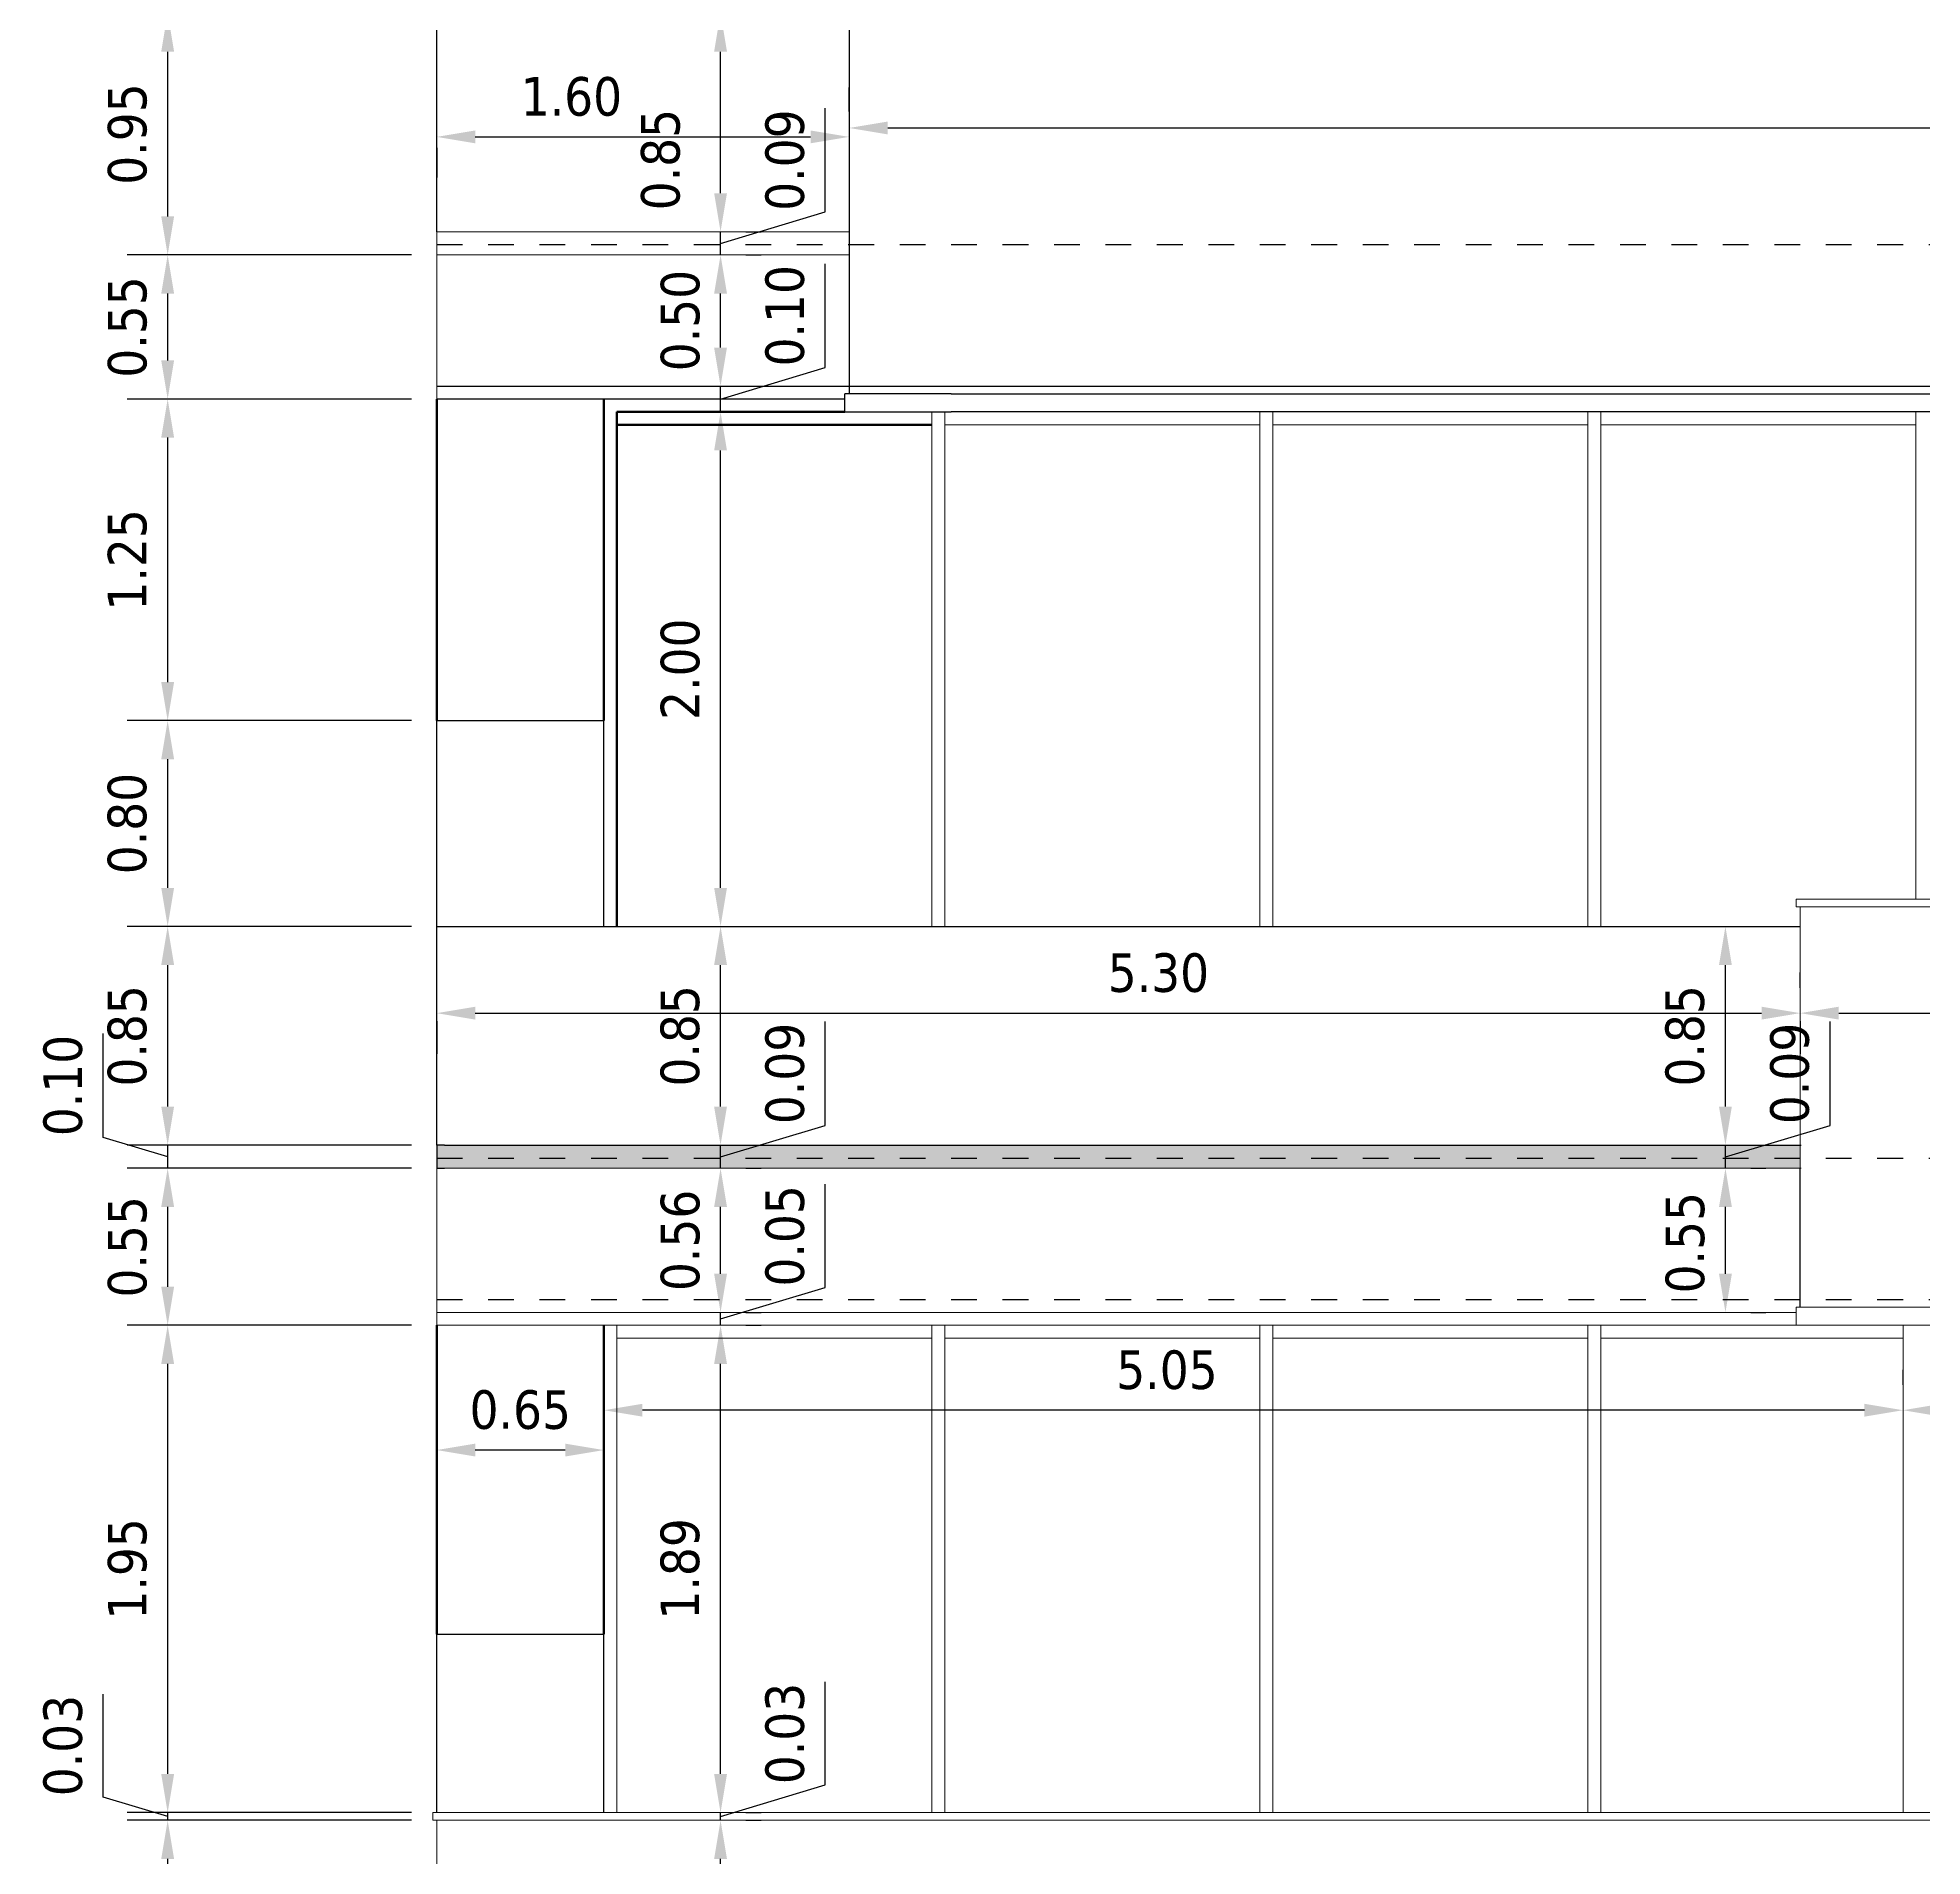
# Model space of a CAD drawing. Header units: millimetres. Extents: x 844 to 2732, y 457 to 943.
# Drawn here: x 2525.75 to 2533.07, y 478.25 to 485.32 of the extents above; entities that cross this region are included whole.
import ezdxf

# ---------------------------------------------------------------- set-up
doc = ezdxf.new("R2010")
doc.units = ezdxf.units.MM
doc.header["$LTSCALE"] = 0.01
doc.linetypes.add('ACAD_ISO03W100', pattern=[30, 12, -18])
doc.layers.add('05-Dim', color=5, linetype='Continuous')
for name, color, linetype, lineweight in [('A-DETL-WIDE', 214, 'Continuous', 50), ('A-GENM', 13, 'Continuous', 9), ('A-GLAZ-CWMG', 6, 'Continuous', 9)]:
    doc.layers.add(name, color=color, linetype=linetype, lineweight=lineweight)
doc.styles.add('Tahoma', font='tahoma.ttf', dxfattribs={"height": 0.15})
doc.dimstyles.new('Diagonal_-_Centre_-_2_5mm_Arial', dxfattribs={"dimscale": 0.2, "dimtxt": 0.15, "dimasz": 0.75, "dimexe": 0.787402, "dimexo": 0.492126, "dimgap": 0.05, "dimtad": 0, "dimrnd": 0.01, "dimzin": 0, "dimdsep": 46, "dimtxsty": 'Tahoma', "dimcen": 0, "dimdle": 0.787402, "dimazin": 0, "dimtfac": 1, "dimtmove": 1, "dimatfit": 3, "dimfxl": 1, "dimtvp": 1, "dimtolj": 1, "dimtzin": 0, "dimarcsym": 1})

# ---------------------------------------------------------------- blocks, each defined once
blk = doc.blocks.new('Rectangular Mullion - 50 x 150mm-V4-South')
at = {"layer": 'A-GLAZ-CWMG'}
for q in [(-2.5326, 16.55), (-1.3575, 16.5)]:
    blk.add_line((-2.5326, 16.5), q, dxfattribs=at)
blk = doc.blocks.new('Rectangular Mullion - 50 x 150mm-V1-South')
at = {"layer": 'A-GLAZ-CWMG'}
for p, q in [((-6.3576, 12.95), (-6.3576, 13)), ((-5.1326, 13), (-5.1326, 12.95)), ((-6.3576, 12.95), (-5.1326, 12.95))]:
    blk.add_line(p, q, dxfattribs=at)
blk = doc.blocks.new('Rectangular Mullion - 50 x 150mm-V6-South')
at = {"layer": 'A-GLAZ-CWMG'}
blk.add_line((-6.3576, 14.6562), (-6.3576, 16.55), dxfattribs=at)
blk = doc.blocks.new('*D992')
at = {"layer": '05-Dim', "color": 0, "lineweight": -2, "transparency": 16777216}
for p, q in [((2527.201, 478.3894), (2526.0963, 478.3894)), ((2526.2537, 476.9833), (2526.2537, 478.2394)), ((2527.201, 476.8333), (2526.0963, 476.8333))]:
    blk.add_line(p, q, dxfattribs=at)
at = {"layer": '05-Dim', "color": 0, "transparency": 16777216}
for points in [[(2526.2287, 478.2394), (2526.2787, 478.2394), (2526.2537, 478.3894)], [(2526.2287, 476.9833), (2526.2787, 476.9833), (2526.2537, 476.8333)]]:
    blk.add_solid(points, dxfattribs=at)
at = {"layer": 'Defpoints', "color": 0, "transparency": 16777216}
for p in [(2526.2537, 478.3894), (2527.2994, 478.3894), (2527.2994, 476.8333)]:
    blk.add_point(p, dxfattribs=at)
at = {"layer": '05-Dim', "color": 0, "transparency": 16777216, "insert": (2526.0978, 477.6114), "char_height": 0.15, "attachment_point": 5, "rotation": 90, "style": 'Tahoma'}
blk.add_mtext('\\A1;1.56', dxfattribs=at)
blk = doc.blocks.new('*D993')
at = {"layer": '05-Dim', "color": 0, "lineweight": -2, "transparency": 16777216}
for p, q in [((2526.0031, 478.4796), (2526.0031, 478.8799)), ((2526.2537, 478.4044), (2526.0031, 478.4796)), ((2527.201, 478.4194), (2526.0963, 478.4194)), ((2527.201, 478.3894), (2526.0963, 478.3894)), ((2526.2537, 478.3894), (2526.2537, 478.4194)), ((2526.2537, 478.3894), (2526.2537, 478.4194))]:
    blk.add_line(p, q, dxfattribs=at)
at = {"layer": 'Defpoints', "color": 0, "transparency": 16777216}
for p in [(2526.2537, 478.4194), (2527.2994, 478.4194), (2527.2994, 478.3894)]:
    blk.add_point(p, dxfattribs=at)
at = {"layer": '05-Dim', "color": 0, "transparency": 16777216, "insert": (2525.8469, 478.6798), "char_height": 0.15, "attachment_point": 5, "rotation": 90, "style": 'Tahoma'}
blk.add_mtext('\\A1;0.03', dxfattribs=at)
blk = doc.blocks.new('*D994')
at = {"layer": '05-Dim', "color": 0, "lineweight": -2, "transparency": 16777216}
for p, q in [((2527.201, 480.3133), (2526.0963, 480.3133)), ((2526.2537, 478.5694), (2526.2537, 480.1633)), ((2527.201, 478.4194), (2526.0963, 478.4194))]:
    blk.add_line(p, q, dxfattribs=at)
at = {"layer": '05-Dim', "color": 0, "transparency": 16777216}
for points in [[(2526.2287, 480.1633), (2526.2787, 480.1633), (2526.2537, 480.3133)], [(2526.2287, 478.5694), (2526.2787, 478.5694), (2526.2537, 478.4194)]]:
    blk.add_solid(points, dxfattribs=at)
at = {"layer": 'Defpoints', "color": 0, "transparency": 16777216}
for p in [(2526.2537, 480.3133), (2527.2994, 480.3133), (2527.2994, 478.4194)]:
    blk.add_point(p, dxfattribs=at)
at = {"layer": '05-Dim', "color": 0, "transparency": 16777216, "insert": (2526.0976, 479.3664), "char_height": 0.15, "attachment_point": 5, "rotation": 90, "style": 'Tahoma'}
blk.add_mtext('\\A1;1.95', dxfattribs=at)
blk = doc.blocks.new('*D995')
at = {"layer": '05-Dim', "color": 0, "lineweight": -2, "transparency": 16777216}
for p, q in [((2527.201, 480.9233), (2526.0963, 480.9233)), ((2526.2537, 480.4633), (2526.2537, 480.7733)), ((2527.201, 480.3133), (2526.0963, 480.3133))]:
    blk.add_line(p, q, dxfattribs=at)
at = {"layer": '05-Dim', "color": 0, "transparency": 16777216}
for points in [[(2526.2287, 480.7733), (2526.2787, 480.7733), (2526.2537, 480.9233)], [(2526.2287, 480.4633), (2526.2787, 480.4633), (2526.2537, 480.3133)]]:
    blk.add_solid(points, dxfattribs=at)
at = {"layer": 'Defpoints', "color": 0, "transparency": 16777216}
for p in [(2526.2537, 480.9233), (2527.2994, 480.9233), (2527.2994, 480.3133)]:
    blk.add_point(p, dxfattribs=at)
at = {"layer": '05-Dim', "color": 0, "transparency": 16777216, "insert": (2526.0976, 480.6183), "char_height": 0.15, "attachment_point": 5, "rotation": 90, "style": 'Tahoma'}
blk.add_mtext('\\A1;0.55', dxfattribs=at)
blk = doc.blocks.new('*D996')
at = {"layer": '05-Dim', "color": 0, "lineweight": -2, "transparency": 16777216}
for p, q in [((2526.0032, 481.0434), (2526.0032, 481.447)), ((2526.2537, 480.9683), (2526.0032, 481.0434)), ((2527.201, 481.0133), (2526.0963, 481.0133)), ((2526.2537, 480.9233), (2526.2537, 481.0133)), ((2526.2537, 480.9233), (2526.2537, 481.0133)), ((2527.201, 480.9233), (2526.0963, 480.9233))]:
    blk.add_line(p, q, dxfattribs=at)
at = {"layer": 'Defpoints', "color": 0, "transparency": 16777216}
for p in [(2526.2537, 481.0133), (2527.2994, 481.0133), (2527.2994, 480.9233)]:
    blk.add_point(p, dxfattribs=at)
at = {"layer": '05-Dim', "color": 0, "transparency": 16777216, "insert": (2525.847, 481.2452), "char_height": 0.15, "attachment_point": 5, "rotation": 90, "style": 'Tahoma'}
blk.add_mtext('\\A1;0.10', dxfattribs=at)
blk = doc.blocks.new('*D997')
at = {"layer": '05-Dim', "color": 0, "lineweight": -2, "transparency": 16777216}
for p, q in [((2527.201, 481.8633), (2526.0963, 481.8633)), ((2526.2537, 481.1633), (2526.2537, 481.7133)), ((2527.201, 481.0133), (2526.0963, 481.0133))]:
    blk.add_line(p, q, dxfattribs=at)
at = {"layer": '05-Dim', "color": 0, "transparency": 16777216}
for points in [[(2526.2287, 481.7133), (2526.2787, 481.7133), (2526.2537, 481.8633)], [(2526.2287, 481.1633), (2526.2787, 481.1633), (2526.2537, 481.0133)]]:
    blk.add_solid(points, dxfattribs=at)
at = {"layer": 'Defpoints', "color": 0, "transparency": 16777216}
for p in [(2526.2537, 481.8633), (2527.2994, 481.8633), (2527.2994, 481.0133)]:
    blk.add_point(p, dxfattribs=at)
at = {"layer": '05-Dim', "color": 0, "transparency": 16777216, "insert": (2526.0969, 481.4383), "char_height": 0.15, "attachment_point": 5, "rotation": 90, "style": 'Tahoma'}
blk.add_mtext('\\A1;0.85', dxfattribs=at)
blk = doc.blocks.new('*D998')
at = {"layer": '05-Dim', "color": 0, "lineweight": -2, "transparency": 16777216}
for p, q in [((2527.201, 482.6633), (2526.0963, 482.6633)), ((2526.2537, 482.0133), (2526.2537, 482.5133)), ((2527.201, 481.8633), (2526.0963, 481.8633))]:
    blk.add_line(p, q, dxfattribs=at)
at = {"layer": '05-Dim', "color": 0, "transparency": 16777216}
for points in [[(2526.2287, 482.5133), (2526.2787, 482.5133), (2526.2537, 482.6633)], [(2526.2287, 482.0133), (2526.2787, 482.0133), (2526.2537, 481.8633)]]:
    blk.add_solid(points, dxfattribs=at)
at = {"layer": 'Defpoints', "color": 0, "transparency": 16777216}
for p in [(2526.2537, 482.6633), (2527.2994, 482.6633), (2527.2994, 481.8633)]:
    blk.add_point(p, dxfattribs=at)
at = {"layer": '05-Dim', "color": 0, "transparency": 16777216, "insert": (2526.0969, 482.2633), "char_height": 0.15, "attachment_point": 5, "rotation": 90, "style": 'Tahoma'}
blk.add_mtext('\\A1;0.80', dxfattribs=at)
blk = doc.blocks.new('*D999')
at = {"layer": '05-Dim', "color": 0, "lineweight": -2, "transparency": 16777216}
for p, q in [((2527.201, 483.9133), (2526.0963, 483.9133)), ((2526.2537, 482.8133), (2526.2537, 483.7633)), ((2527.201, 482.6633), (2526.0963, 482.6633))]:
    blk.add_line(p, q, dxfattribs=at)
at = {"layer": '05-Dim', "color": 0, "transparency": 16777216}
for points in [[(2526.2287, 483.7633), (2526.2787, 483.7633), (2526.2537, 483.9133)], [(2526.2287, 482.8133), (2526.2787, 482.8133), (2526.2537, 482.6633)]]:
    blk.add_solid(points, dxfattribs=at)
at = {"layer": 'Defpoints', "color": 0, "transparency": 16777216}
for p in [(2526.2537, 483.9133), (2527.2994, 483.9133), (2527.2994, 482.6633)]:
    blk.add_point(p, dxfattribs=at)
at = {"layer": '05-Dim', "color": 0, "transparency": 16777216, "insert": (2526.0975, 483.2883), "char_height": 0.15, "attachment_point": 5, "rotation": 90, "style": 'Tahoma'}
blk.add_mtext('\\A1;1.25', dxfattribs=at)
blk = doc.blocks.new('*D1000')
at = {"layer": '05-Dim', "color": 0, "lineweight": -2, "transparency": 16777216}
for p, q in [((2527.201, 484.4733), (2526.0963, 484.4733)), ((2526.2537, 484.0633), (2526.2537, 484.3233)), ((2527.201, 483.9133), (2526.0963, 483.9133))]:
    blk.add_line(p, q, dxfattribs=at)
at = {"layer": '05-Dim', "color": 0, "transparency": 16777216}
for points in [[(2526.2287, 484.3233), (2526.2787, 484.3233), (2526.2537, 484.4733)], [(2526.2287, 484.0633), (2526.2787, 484.0633), (2526.2537, 483.9133)]]:
    blk.add_solid(points, dxfattribs=at)
at = {"layer": 'Defpoints', "color": 0, "transparency": 16777216}
for p in [(2526.2537, 484.4733), (2527.2994, 484.4733), (2527.2994, 483.9133)]:
    blk.add_point(p, dxfattribs=at)
at = {"layer": '05-Dim', "color": 0, "transparency": 16777216, "insert": (2526.0976, 484.1933), "char_height": 0.15, "attachment_point": 5, "rotation": 90, "style": 'Tahoma'}
blk.add_mtext('\\A1;0.55', dxfattribs=at)
blk = doc.blocks.new('*D1001')
at = {"layer": '05-Dim', "color": 0, "lineweight": -2, "transparency": 16777216}
for p, q in [((2527.201, 485.4133), (2526.0963, 485.4133)), ((2526.2537, 484.6233), (2526.2537, 485.2633)), ((2527.201, 484.4733), (2526.0963, 484.4733))]:
    blk.add_line(p, q, dxfattribs=at)
at = {"layer": '05-Dim', "color": 0, "transparency": 16777216}
for points in [[(2526.2287, 485.2633), (2526.2787, 485.2633), (2526.2537, 485.4133)], [(2526.2287, 484.6233), (2526.2787, 484.6233), (2526.2537, 484.4733)]]:
    blk.add_solid(points, dxfattribs=at)
at = {"layer": 'Defpoints', "color": 0, "transparency": 16777216}
for p in [(2526.2537, 485.4133), (2527.2994, 485.4133), (2527.2994, 484.4733)]:
    blk.add_point(p, dxfattribs=at)
at = {"layer": '05-Dim', "color": 0, "transparency": 16777216, "insert": (2526.0976, 484.9433), "char_height": 0.15, "attachment_point": 5, "rotation": 90, "style": 'Tahoma'}
blk.add_mtext('\\A1;0.95', dxfattribs=at)
blk = doc.blocks.new('*D930')
at = {"layer": '05-Dim', "color": 0, "lineweight": -2, "transparency": 16777216}
for p, q in [((2527.2994, 481.4947), (2527.2994, 481.3689)), ((2527.4494, 481.5264), (2532.4494, 481.5264)), ((2532.5994, 481.4947), (2532.5994, 481.3689))]:
    blk.add_line(p, q, dxfattribs=at)
at = {"layer": '05-Dim', "color": 0, "transparency": 16777216}
for points in [[(2527.4494, 481.5514), (2527.4494, 481.5014), (2527.2994, 481.5264)], [(2532.4494, 481.5514), (2532.4494, 481.5014), (2532.5994, 481.5264)]]:
    blk.add_solid(points, dxfattribs=at)
at = {"layer": 'Defpoints', "color": 0, "transparency": 16777216}
for p in [(2527.2994, 481.5932), (2532.5994, 481.5932), (2532.5994, 481.5264)]:
    blk.add_point(p, dxfattribs=at)
at = {"layer": '05-Dim', "color": 0, "transparency": 16777216, "insert": (2530.1049, 481.6826), "char_height": 0.15, "attachment_point": 5, "style": 'Tahoma'}
blk.add_mtext('\\A1;5.30', dxfattribs=at)
blk = doc.blocks.new('*D931')
at = {"layer": '05-Dim', "color": 0, "lineweight": -2, "transparency": 16777216}
for p, q in [((2532.5994, 481.6248), (2532.5994, 481.6839)), ((2537.7994, 481.6248), (2537.7994, 481.6839)), ((2532.7494, 481.5264), (2537.6494, 481.5264))]:
    blk.add_line(p, q, dxfattribs=at)
at = {"layer": '05-Dim', "color": 0, "transparency": 16777216}
for points in [[(2532.7494, 481.5514), (2532.7494, 481.5014), (2532.5994, 481.5264)], [(2537.6494, 481.5514), (2537.6494, 481.5014), (2537.7994, 481.5264)]]:
    blk.add_solid(points, dxfattribs=at)
at = {"layer": 'Defpoints', "color": 0, "transparency": 16777216}
for p in [(2532.5994, 481.5264), (2537.7994, 481.5264), (2537.7994, 481.5264)]:
    blk.add_point(p, dxfattribs=at)
at = {"layer": '05-Dim', "color": 0, "transparency": 16777216, "insert": (2535.0932, 481.6826), "char_height": 0.15, "attachment_point": 5, "style": 'Tahoma'}
blk.add_mtext('\\A1;5.20', dxfattribs=at)
blk = doc.blocks.new('*D1013')
at = {"layer": '05-Dim', "color": 0, "lineweight": -2, "transparency": 16777216}
for p, q in [((2527.4494, 484.9322), (2528.7526, 484.9322)), ((2527.2994, 484.8898), (2527.2994, 484.7747)), ((2528.9026, 484.8898), (2528.9026, 484.7747))]:
    blk.add_line(p, q, dxfattribs=at)
at = {"layer": '05-Dim', "color": 0, "transparency": 16777216}
for points in [[(2527.4494, 484.9572), (2527.4494, 484.9072), (2527.2994, 484.9322)], [(2528.7526, 484.9572), (2528.7526, 484.9072), (2528.9026, 484.9322)]]:
    blk.add_solid(points, dxfattribs=at)
at = {"layer": 'Defpoints', "color": 0, "transparency": 16777216}
for p in [(2527.2994, 484.9883), (2528.9026, 484.9883), (2528.9026, 484.9322)]:
    blk.add_point(p, dxfattribs=at)
at = {"layer": '05-Dim', "color": 0, "transparency": 16777216, "insert": (2527.8232, 485.0883), "char_height": 0.15, "attachment_point": 5, "style": 'Tahoma'}
blk.add_mtext('\\A1;1.60', dxfattribs=at)
blk = doc.blocks.new('*D1014')
at = {"layer": '05-Dim', "color": 0, "lineweight": -2, "transparency": 16777216}
for p, q in [((2528.9026, 485.0306), (2528.9026, 485.1244)), ((2537.7963, 485.0306), (2537.7963, 485.1244)), ((2529.0526, 484.9669), (2537.6463, 484.9669))]:
    blk.add_line(p, q, dxfattribs=at)
at = {"layer": '05-Dim', "color": 0, "transparency": 16777216}
for points in [[(2529.0526, 484.9919), (2529.0526, 484.9419), (2528.9026, 484.9669)], [(2537.6463, 484.9919), (2537.6463, 484.9419), (2537.7963, 484.9669)]]:
    blk.add_solid(points, dxfattribs=at)
at = {"layer": 'Defpoints', "color": 0, "transparency": 16777216}
for p in [(2528.9026, 484.9322), (2537.7963, 484.9669), (2537.7963, 484.9322)]:
    blk.add_point(p, dxfattribs=at)
at = {"layer": '05-Dim', "color": 0, "transparency": 16777216, "insert": (2534.66, 485.1238), "char_height": 0.15, "attachment_point": 5, "style": 'Tahoma'}
blk.add_mtext('\\A1;8.89', dxfattribs=at)
blk = doc.blocks.new('*D1040')
at = {"layer": '05-Dim', "color": 0, "lineweight": -2, "transparency": 16777216}
for p, q in [((2532.4075, 480.9233), (2532.4665, 480.9233)), ((2532.3091, 480.5133), (2532.3091, 480.7733)), ((2532.4075, 480.3633), (2532.4665, 480.3633))]:
    blk.add_line(p, q, dxfattribs=at)
at = {"layer": '05-Dim', "color": 0, "transparency": 16777216}
for points in [[(2532.2841, 480.7733), (2532.3341, 480.7733), (2532.3091, 480.9233)], [(2532.2841, 480.5133), (2532.3341, 480.5133), (2532.3091, 480.3633)]]:
    blk.add_solid(points, dxfattribs=at)
at = {"layer": 'Defpoints', "color": 0, "transparency": 16777216}
for p in [(2532.3091, 480.9233), (2532.3091, 480.9233), (2532.3091, 480.3633)]:
    blk.add_point(p, dxfattribs=at)
at = {"layer": '05-Dim', "color": 0, "transparency": 16777216, "insert": (2532.1529, 480.6342), "char_height": 0.15, "attachment_point": 5, "rotation": 90, "style": 'Tahoma'}
blk.add_mtext('\\A1;0.55', dxfattribs=at)
blk = doc.blocks.new('*D1041')
at = {"layer": '05-Dim', "color": 0, "lineweight": -2, "transparency": 16777216}
for p, q in [((2532.7158, 481.0903), (2532.7158, 481.4937)), ((2532.3091, 480.9683), (2532.7158, 481.0903)), ((2532.3091, 480.9233), (2532.3091, 481.0133)), ((2532.3091, 480.9233), (2532.3091, 481.0133)), ((2532.4075, 481.0133), (2532.4665, 481.0133)), ((2532.4075, 480.9233), (2532.4665, 480.9233))]:
    blk.add_line(p, q, dxfattribs=at)
at = {"layer": 'Defpoints', "color": 0, "transparency": 16777216}
for p in [(2532.3091, 481.0133), (2532.3091, 481.0133), (2532.3091, 480.9233)]:
    blk.add_point(p, dxfattribs=at)
at = {"layer": '05-Dim', "color": 0, "transparency": 16777216, "insert": (2532.5596, 481.292), "char_height": 0.15, "attachment_point": 5, "rotation": 90, "style": 'Tahoma'}
blk.add_mtext('\\A1;0.09', dxfattribs=at)
blk = doc.blocks.new('*D1042')
at = {"layer": '05-Dim', "color": 0, "lineweight": -2, "transparency": 16777216}
for p, q in [((2532.4075, 481.8633), (2532.4665, 481.8633)), ((2532.3091, 481.1633), (2532.3091, 481.7133)), ((2532.4075, 481.0133), (2532.4665, 481.0133))]:
    blk.add_line(p, q, dxfattribs=at)
at = {"layer": '05-Dim', "color": 0, "transparency": 16777216}
for points in [[(2532.2841, 481.7133), (2532.3341, 481.7133), (2532.3091, 481.8633)], [(2532.2841, 481.1633), (2532.3341, 481.1633), (2532.3091, 481.0133)]]:
    blk.add_solid(points, dxfattribs=at)
at = {"layer": 'Defpoints', "color": 0, "transparency": 16777216}
for p in [(2532.3091, 481.8633), (2532.3091, 481.8633), (2532.3091, 481.0133)]:
    blk.add_point(p, dxfattribs=at)
at = {"layer": '05-Dim', "color": 0, "transparency": 16777216, "insert": (2532.1522, 481.4383), "char_height": 0.15, "attachment_point": 5, "rotation": 90, "style": 'Tahoma'}
blk.add_mtext('\\A1;0.85', dxfattribs=at)
blk = doc.blocks.new('*D943')
at = {"layer": '05-Dim', "color": 0, "lineweight": -2, "transparency": 16777216}
for p, q in [((2532.9994, 480.0815), (2532.9994, 480.1406)), ((2534.6494, 480.0815), (2534.6494, 480.1406)), ((2534.4994, 479.9831), (2533.1494, 479.9831))]:
    blk.add_line(p, q, dxfattribs=at)
at = {"layer": '05-Dim', "color": 0, "transparency": 16777216}
for points in [[(2533.1494, 480.0081), (2533.1494, 479.9581), (2532.9994, 479.9831)], [(2534.4994, 480.0081), (2534.4994, 479.9581), (2534.6494, 479.9831)]]:
    blk.add_solid(points, dxfattribs=at)
at = {"layer": 'Defpoints', "color": 0, "transparency": 16777216}
for p in [(2532.9994, 479.9831), (2532.9994, 479.9831), (2534.6494, 479.9831)]:
    blk.add_point(p, dxfattribs=at)
at = {"layer": '05-Dim', "color": 0, "transparency": 16777216, "insert": (2533.6594, 480.139), "char_height": 0.15, "attachment_point": 5, "style": 'Tahoma'}
blk.add_mtext('\\A1;1.65', dxfattribs=at)
blk = doc.blocks.new('*D944')
at = {"layer": '05-Dim', "color": 0, "lineweight": -2, "transparency": 16777216}
for p, q in [((2527.9494, 480.0815), (2527.9494, 480.1406)), ((2532.9994, 480.0815), (2532.9994, 480.1406)), ((2532.8494, 479.9831), (2528.0994, 479.9831))]:
    blk.add_line(p, q, dxfattribs=at)
at = {"layer": '05-Dim', "color": 0, "transparency": 16777216}
for points in [[(2528.0994, 480.0081), (2528.0994, 479.9581), (2527.9494, 479.9831)], [(2532.8494, 480.0081), (2532.8494, 479.9581), (2532.9994, 479.9831)]]:
    blk.add_solid(points, dxfattribs=at)
at = {"layer": 'Defpoints', "color": 0, "transparency": 16777216}
for p in [(2527.9494, 479.9831), (2527.9494, 479.9831), (2532.9994, 479.9831)]:
    blk.add_point(p, dxfattribs=at)
at = {"layer": '05-Dim', "color": 0, "transparency": 16777216, "insert": (2530.1383, 480.1392), "char_height": 0.15, "attachment_point": 5, "style": 'Tahoma'}
blk.add_mtext('\\A1;5.05', dxfattribs=at)
blk = doc.blocks.new('*D1045')
at = {"layer": '05-Dim', "color": 0, "lineweight": -2, "transparency": 16777216}
for p, q in [((2527.2994, 479.9266), (2527.2994, 479.9857)), ((2527.9494, 479.9266), (2527.9494, 479.9857)), ((2527.7994, 479.8282), (2527.4494, 479.8282))]:
    blk.add_line(p, q, dxfattribs=at)
at = {"layer": '05-Dim', "color": 0, "transparency": 16777216}
for points in [[(2527.4494, 479.8532), (2527.4494, 479.8032), (2527.2994, 479.8282)], [(2527.7994, 479.8532), (2527.7994, 479.8032), (2527.9494, 479.8282)]]:
    blk.add_solid(points, dxfattribs=at)
at = {"layer": 'Defpoints', "color": 0, "transparency": 16777216}
for p in [(2527.2994, 479.8282), (2527.2994, 479.8282), (2527.9494, 479.8282)]:
    blk.add_point(p, dxfattribs=at)
at = {"layer": '05-Dim', "color": 0, "transparency": 16777216, "insert": (2527.6244, 479.9843), "char_height": 0.15, "attachment_point": 5, "style": 'Tahoma'}
blk.add_mtext('\\A1;0.65', dxfattribs=at)
blk = doc.blocks.new('*D1064')
at = {"layer": '05-Dim', "color": 0, "lineweight": -2, "transparency": 16777216}
for p, q in [((2528.5013, 478.3894), (2528.5604, 478.3894)), ((2528.4029, 476.9833), (2528.4029, 478.2394)), ((2528.5013, 476.8333), (2528.5604, 476.8333))]:
    blk.add_line(p, q, dxfattribs=at)
at = {"layer": '05-Dim', "color": 0, "transparency": 16777216}
for points in [[(2528.3779, 478.2394), (2528.4279, 478.2394), (2528.4029, 478.3894)], [(2528.3779, 476.9833), (2528.4279, 476.9833), (2528.4029, 476.8333)]]:
    blk.add_solid(points, dxfattribs=at)
at = {"layer": 'Defpoints', "color": 0, "transparency": 16777216}
for p in [(2528.4029, 478.3894), (2528.4029, 478.3894), (2528.4029, 476.8333)]:
    blk.add_point(p, dxfattribs=at)
at = {"layer": '05-Dim', "color": 0, "transparency": 16777216, "insert": (2528.247, 477.6114), "char_height": 0.15, "attachment_point": 5, "rotation": 90, "style": 'Tahoma'}
blk.add_mtext('\\A1;1.56', dxfattribs=at)
blk = doc.blocks.new('*D1065')
at = {"layer": '05-Dim', "color": 0, "lineweight": -2, "transparency": 16777216}
for p, q in [((2528.8098, 478.5265), (2528.8098, 478.9268)), ((2528.4029, 478.4044), (2528.8098, 478.5265)), ((2528.4029, 478.3894), (2528.4029, 478.4194)), ((2528.4029, 478.3894), (2528.4029, 478.4194)), ((2528.5013, 478.4194), (2528.5604, 478.4194)), ((2528.5013, 478.3894), (2528.5604, 478.3894))]:
    blk.add_line(p, q, dxfattribs=at)
at = {"layer": 'Defpoints', "color": 0, "transparency": 16777216}
for p in [(2528.4029, 478.4194), (2528.4029, 478.4194), (2528.4029, 478.3894)]:
    blk.add_point(p, dxfattribs=at)
at = {"layer": '05-Dim', "color": 0, "transparency": 16777216, "insert": (2528.6535, 478.7266), "char_height": 0.15, "attachment_point": 5, "rotation": 90, "style": 'Tahoma'}
blk.add_mtext('\\A1;0.03', dxfattribs=at)
blk = doc.blocks.new('*D1066')
at = {"layer": '05-Dim', "color": 0, "lineweight": -2, "transparency": 16777216}
for p, q in [((2528.5013, 480.3133), (2528.5604, 480.3133)), ((2528.4029, 478.5694), (2528.4029, 480.1633)), ((2528.5013, 478.4194), (2528.5604, 478.4194))]:
    blk.add_line(p, q, dxfattribs=at)
at = {"layer": '05-Dim', "color": 0, "transparency": 16777216}
for points in [[(2528.3779, 480.1633), (2528.4279, 480.1633), (2528.4029, 480.3133)], [(2528.3779, 478.5694), (2528.4279, 478.5694), (2528.4029, 478.4194)]]:
    blk.add_solid(points, dxfattribs=at)
at = {"layer": 'Defpoints', "color": 0, "transparency": 16777216}
for p in [(2528.4029, 480.3133), (2528.4029, 480.3133), (2528.4029, 478.4194)]:
    blk.add_point(p, dxfattribs=at)
at = {"layer": '05-Dim', "color": 0, "transparency": 16777216, "insert": (2528.2461, 479.3664), "char_height": 0.15, "attachment_point": 5, "rotation": 90, "style": 'Tahoma'}
blk.add_mtext('\\A1;1.89', dxfattribs=at)
blk = doc.blocks.new('*D1067')
at = {"layer": '05-Dim', "color": 0, "lineweight": -2, "transparency": 16777216}
for p, q in [((2528.8096, 480.4603), (2528.8096, 480.8615)), ((2528.4029, 480.3383), (2528.8096, 480.4603)), ((2528.4029, 480.3133), (2528.4029, 480.3633)), ((2528.4029, 480.3133), (2528.4029, 480.3633)), ((2528.5013, 480.3633), (2528.5604, 480.3633)), ((2528.5013, 480.3133), (2528.5604, 480.3133))]:
    blk.add_line(p, q, dxfattribs=at)
at = {"layer": 'Defpoints', "color": 0, "transparency": 16777216}
for p in [(2528.4029, 480.3633), (2528.4029, 480.3633), (2528.4029, 480.3133)]:
    blk.add_point(p, dxfattribs=at)
at = {"layer": '05-Dim', "color": 0, "transparency": 16777216, "insert": (2528.6535, 480.6609), "char_height": 0.15, "attachment_point": 5, "rotation": 90, "style": 'Tahoma'}
blk.add_mtext('\\A1;0.05', dxfattribs=at)
blk = doc.blocks.new('*D1068')
at = {"layer": '05-Dim', "color": 0, "lineweight": -2, "transparency": 16777216}
for p, q in [((2528.5013, 480.9233), (2528.5604, 480.9233)), ((2528.4029, 480.5133), (2528.4029, 480.7733)), ((2528.5013, 480.3633), (2528.5604, 480.3633))]:
    blk.add_line(p, q, dxfattribs=at)
at = {"layer": '05-Dim', "color": 0, "transparency": 16777216}
for points in [[(2528.3779, 480.7733), (2528.4279, 480.7733), (2528.4029, 480.9233)], [(2528.3779, 480.5133), (2528.4279, 480.5133), (2528.4029, 480.3633)]]:
    blk.add_solid(points, dxfattribs=at)
at = {"layer": 'Defpoints', "color": 0, "transparency": 16777216}
for p in [(2528.4029, 480.9233), (2528.4029, 480.9233), (2528.4029, 480.3633)]:
    blk.add_point(p, dxfattribs=at)
at = {"layer": '05-Dim', "color": 0, "transparency": 16777216, "insert": (2528.2468, 480.6433), "char_height": 0.15, "attachment_point": 5, "rotation": 90, "style": 'Tahoma'}
blk.add_mtext('\\A1;0.56', dxfattribs=at)
blk = doc.blocks.new('*D1020')
at = {"layer": '05-Dim', "color": 0, "lineweight": -2, "transparency": 16777216}
for p, q in [((2528.8096, 481.0903), (2528.8096, 481.4937)), ((2528.4029, 480.9683), (2528.8096, 481.0903)), ((2528.4029, 480.9233), (2528.4029, 481.0133)), ((2528.4029, 480.9233), (2528.4029, 481.0133)), ((2528.5013, 481.0133), (2528.5604, 481.0133)), ((2528.5013, 480.9233), (2528.5604, 480.9233))]:
    blk.add_line(p, q, dxfattribs=at)
at = {"layer": 'Defpoints', "color": 0, "transparency": 16777216}
for p in [(2528.4029, 481.0133), (2528.4029, 481.0133), (2528.4029, 480.9233)]:
    blk.add_point(p, dxfattribs=at)
at = {"layer": '05-Dim', "color": 0, "transparency": 16777216, "insert": (2528.6535, 481.292), "char_height": 0.15, "attachment_point": 5, "rotation": 90, "style": 'Tahoma'}
blk.add_mtext('\\A1;0.09', dxfattribs=at)
blk = doc.blocks.new('*D1021')
at = {"layer": '05-Dim', "color": 0, "lineweight": -2, "transparency": 16777216}
for p, q in [((2528.5013, 481.8633), (2528.5604, 481.8633)), ((2528.4029, 481.1633), (2528.4029, 481.7133)), ((2528.5013, 481.0133), (2528.5604, 481.0133))]:
    blk.add_line(p, q, dxfattribs=at)
at = {"layer": '05-Dim', "color": 0, "transparency": 16777216}
for points in [[(2528.3779, 481.7133), (2528.4279, 481.7133), (2528.4029, 481.8633)], [(2528.3779, 481.1633), (2528.4279, 481.1633), (2528.4029, 481.0133)]]:
    blk.add_solid(points, dxfattribs=at)
at = {"layer": 'Defpoints', "color": 0, "transparency": 16777216}
for p in [(2528.4029, 481.8633), (2528.4029, 481.8633), (2528.4029, 481.0133)]:
    blk.add_point(p, dxfattribs=at)
at = {"layer": '05-Dim', "color": 0, "transparency": 16777216, "insert": (2528.2461, 481.4383), "char_height": 0.15, "attachment_point": 5, "rotation": 90, "style": 'Tahoma'}
blk.add_mtext('\\A1;0.85', dxfattribs=at)
blk = doc.blocks.new('*D1022')
at = {"layer": '05-Dim', "color": 0, "lineweight": -2, "transparency": 16777216}
for p, q in [((2528.5013, 483.8633), (2528.5604, 483.8633)), ((2528.4029, 482.0133), (2528.4029, 483.7133)), ((2528.5013, 481.8633), (2528.5604, 481.8633))]:
    blk.add_line(p, q, dxfattribs=at)
at = {"layer": '05-Dim', "color": 0, "transparency": 16777216}
for points in [[(2528.3779, 483.7133), (2528.4279, 483.7133), (2528.4029, 483.8633)], [(2528.3779, 482.0133), (2528.4279, 482.0133), (2528.4029, 481.8633)]]:
    blk.add_solid(points, dxfattribs=at)
at = {"layer": 'Defpoints', "color": 0, "transparency": 16777216}
for p in [(2528.4029, 483.8633), (2528.4029, 483.8633), (2528.4029, 481.8633)]:
    blk.add_point(p, dxfattribs=at)
at = {"layer": '05-Dim', "color": 0, "transparency": 16777216, "insert": (2528.2467, 482.8633), "char_height": 0.15, "attachment_point": 5, "rotation": 90, "style": 'Tahoma'}
blk.add_mtext('\\A1;2.00', dxfattribs=at)
blk = doc.blocks.new('*D1023')
at = {"layer": '05-Dim', "color": 0, "lineweight": -2, "transparency": 16777216}
for p, q in [((2528.8096, 484.0353), (2528.8096, 484.4389)), ((2528.4029, 483.9133), (2528.8096, 484.0353)), ((2528.4029, 483.8633), (2528.4029, 483.9633)), ((2528.4029, 483.8633), (2528.4029, 483.9633)), ((2528.5013, 483.9633), (2528.5604, 483.9633)), ((2528.5013, 483.8633), (2528.5604, 483.8633))]:
    blk.add_line(p, q, dxfattribs=at)
at = {"layer": 'Defpoints', "color": 0, "transparency": 16777216}
for p in [(2528.4029, 483.9633), (2528.4029, 483.9633), (2528.4029, 483.8633)]:
    blk.add_point(p, dxfattribs=at)
at = {"layer": '05-Dim', "color": 0, "transparency": 16777216, "insert": (2528.6535, 484.2371), "char_height": 0.15, "attachment_point": 5, "rotation": 90, "style": 'Tahoma'}
blk.add_mtext('\\A1;0.10', dxfattribs=at)
blk = doc.blocks.new('*D1024')
at = {"layer": '05-Dim', "color": 0, "lineweight": -2, "transparency": 16777216}
for p, q in [((2528.5013, 484.4733), (2528.5604, 484.4733)), ((2528.4029, 484.1133), (2528.4029, 484.3233)), ((2528.5013, 483.9633), (2528.5604, 483.9633))]:
    blk.add_line(p, q, dxfattribs=at)
at = {"layer": '05-Dim', "color": 0, "transparency": 16777216}
for points in [[(2528.3779, 484.3233), (2528.4279, 484.3233), (2528.4029, 484.4733)], [(2528.3779, 484.1133), (2528.4279, 484.1133), (2528.4029, 483.9633)]]:
    blk.add_solid(points, dxfattribs=at)
at = {"layer": 'Defpoints', "color": 0, "transparency": 16777216}
for p in [(2528.4029, 484.4733), (2528.4029, 484.4733), (2528.4029, 483.9633)]:
    blk.add_point(p, dxfattribs=at)
at = {"layer": '05-Dim', "color": 0, "transparency": 16777216, "insert": (2528.2468, 484.2183), "char_height": 0.15, "attachment_point": 5, "rotation": 90, "style": 'Tahoma'}
blk.add_mtext('\\A1;0.50', dxfattribs=at)
blk = doc.blocks.new('*D1025')
at = {"layer": '05-Dim', "color": 0, "lineweight": -2, "transparency": 16777216}
for p, q in [((2528.8096, 484.6403), (2528.8096, 485.0437)), ((2528.4029, 484.5183), (2528.8096, 484.6403)), ((2528.4029, 484.4733), (2528.4029, 484.5633)), ((2528.4029, 484.4733), (2528.4029, 484.5633)), ((2528.5013, 484.5633), (2528.5604, 484.5633)), ((2528.5013, 484.4733), (2528.5604, 484.4733))]:
    blk.add_line(p, q, dxfattribs=at)
at = {"layer": 'Defpoints', "color": 0, "transparency": 16777216}
for p in [(2528.4029, 484.5633), (2528.4029, 484.5633), (2528.4029, 484.4733)]:
    blk.add_point(p, dxfattribs=at)
at = {"layer": '05-Dim', "color": 0, "transparency": 16777216, "insert": (2528.6535, 484.842), "char_height": 0.15, "attachment_point": 5, "rotation": 90, "style": 'Tahoma'}
blk.add_mtext('\\A1;0.09', dxfattribs=at)
blk = doc.blocks.new('*D1026')
at = {"layer": '05-Dim', "color": 0, "lineweight": -2, "transparency": 16777216}
for p, q in [((2528.5013, 485.4133), (2528.5604, 485.4133)), ((2528.4029, 484.7133), (2528.4029, 485.2633)), ((2528.5013, 484.5633), (2528.5604, 484.5633))]:
    blk.add_line(p, q, dxfattribs=at)
at = {"layer": '05-Dim', "color": 0, "transparency": 16777216}
for points in [[(2528.3779, 485.2633), (2528.4279, 485.2633), (2528.4029, 485.4133)], [(2528.3779, 484.7133), (2528.4279, 484.7133), (2528.4029, 484.5633)]]:
    blk.add_solid(points, dxfattribs=at)
at = {"layer": 'Defpoints', "color": 0, "transparency": 16777216}
for p in [(2528.4029, 485.4133), (2528.4029, 485.4133), (2528.4029, 484.5633)]:
    blk.add_point(p, dxfattribs=at)
at = {"layer": '05-Dim', "color": 0, "transparency": 16777216, "insert": (2528.1702, 484.8439), "char_height": 0.15, "attachment_point": 5, "rotation": 90, "style": 'Tahoma'}
blk.add_mtext('\\A1;0.85', dxfattribs=at)

msp = doc.modelspace()

# ---------------------------------------------------------------- hatches: boundary and pattern name
at = {"layer": '05-Dim', "ltscale": 0.5, "true_color": 0x939598}
msp.add_hatch(color=252, dxfattribs=at).paths.add_polyline_path([(2527.2994, 480.9233), (2532.5994, 480.9233), (2532.5994, 481.0133), (2527.2994, 481.0133), (2527.2994, 480.926)])

# ---------------------------------------------------------------- linework, layer by layer
at = {"layer": '05-Dim', "color": 2, "ltscale": 0.5}
for p, q in [((2528.9026, 485.4894), (2528.9026, 483.9333)), ((2527.2994, 483.9633), (2537.7994, 483.9633)), ((2529.2994, 483.9333), (2528.8859, 483.9333)), ((2528.8859, 483.8633), (2528.8859, 483.9333)), ((2529.2994, 483.9333), (2534.6494, 483.9333)), ((2528.8859, 483.8633), (2529.2994, 483.8633)), ((2534.6494, 483.8633), (2529.2994, 483.8633)), ((2532.5994, 480.3833), (2532.5994, 480.9233))]:
    msp.add_line(p, q, dxfattribs=at)
at = {"layer": '05-Dim', "color": 4}
for p, q in [((2527.2994, 484.5633), (2527.2994, 485.4133)), ((2528.8859, 483.9133), (2527.2994, 483.9133))]:
    msp.add_line(p, q, dxfattribs=at)
at = {"layer": '05-Dim', "color": 5, "linetype": 'ACAD_ISO03W100', "ltscale": 0.5}
for p, q in [((2527.2994, 484.5133), (2539.9599, 484.5133)), ((2527.2994, 480.9633), (2539.9599, 480.9633)), ((2527.2994, 480.4133), (2537.7994, 480.4133))]:
    msp.add_line(p, q, dxfattribs=at)
at = {"layer": '05-Dim', "color": 4, "ltscale": 0.5}
for p, q in [((2527.2994, 482.6633), (2527.9494, 482.6633)), ((2527.2994, 481.8633), (2527.2994, 482.6633)), ((2527.9494, 481.8633), (2527.9494, 482.6633)), ((2527.2994, 481.8633), (2532.5994, 481.8633)), ((2527.2994, 481.0133), (2527.2994, 481.8633)), ((2527.2994, 481.0133), (2527.2994, 480.9233)), ((2527.3294, 481.0133), (2527.2994, 481.0133)), ((2527.3294, 481.0133), (2532.6038, 481.0133)), ((2527.2994, 480.9233), (2527.3294, 480.9233)), ((2527.2994, 479.1133), (2527.9494, 479.1133)), ((2527.2994, 478.4194), (2527.2994, 479.1133)), ((2527.9494, 478.4194), (2527.9494, 479.1133))]:
    msp.add_line(p, q, dxfattribs=at)
at = {"layer": 'A-DETL-WIDE', "color": 5}
for p, q in [((2527.2994, 482.6633), (2527.2994, 483.9133)), ((2527.2994, 482.6633), (2527.2994, 483.9133)), ((2527.9494, 482.6633), (2527.9494, 483.9133)), ((2527.2994, 479.1133), (2527.2994, 480.3133)), ((2527.9494, 479.1133), (2527.9494, 480.3133))]:
    msp.add_line(p, q, dxfattribs=at)
at = {"layer": 'A-DETL-WIDE', "color": 6}
for p, q in [((2527.9994, 481.8633), (2527.9994, 483.8633)), ((2527.9994, 483.8633), (2528.8859, 483.8633)), ((2527.9994, 483.8133), (2529.2244, 483.8133))]:
    msp.add_line(p, q, dxfattribs=at)
at = {"layer": 'A-GENM', "color": 4}
for p, q in [((2527.2994, 484.5633), (2527.2994, 484.4733)), ((2527.3294, 484.5633), (2527.2994, 484.5633)), ((2527.3294, 484.5633), (2528.9026, 484.5633)), ((2527.2994, 484.4733), (2527.3294, 484.4733)), ((2527.2994, 484.4733), (2527.2994, 483.9133)), ((2528.9026, 484.4733), (2527.3294, 484.4733))]:
    msp.add_line(p, q, dxfattribs=at)
at = {"layer": 'A-GENM', "color": 2}
for p, q in [((2532.5844, 481.9694), (2532.5844, 481.9394)), ((2532.9994, 481.9694), (2532.5844, 481.9694)), ((2532.5844, 481.9394), (2532.9994, 481.9394)), ((2532.5847, 481.9694), (2532.5847, 481.9394)), ((2532.5994, 481.9394), (2532.5994, 480.3833)), ((2532.5994, 481.0133), (2532.5994, 481.9394)), ((2532.9994, 481.9694), (2534.6494, 481.9694)), ((2534.6494, 481.9394), (2532.9994, 481.9394)), ((2532.5844, 480.3833), (2532.5844, 480.3133)), ((2532.9994, 480.3833), (2532.5844, 480.3833)), ((2532.9994, 480.3833), (2534.6494, 480.3833)), ((2532.5844, 480.3133), (2532.9994, 480.3133)), ((2532.5847, 480.3633), (2532.5847, 480.3133)), ((2534.6494, 480.3133), (2532.9994, 480.3133)), ((2527.6994, 478.4194), (2527.2847, 478.4194)), ((2527.2847, 478.4194), (2527.2847, 478.3894)), ((2527.2847, 478.3894), (2527.6994, 478.3894)), ((2527.2994, 477.4633), (2527.2994, 478.3894)), ((2527.2994, 478.3894), (2527.2994, 476.8333)), ((2527.2994, 477.4633), (2527.2994, 478.3894)), ((2527.6994, 478.4194), (2533.5994, 478.4194)), ((2533.5994, 478.3894), (2527.6994, 478.3894))]:
    msp.add_line(p, q, dxfattribs=at)
at = {"layer": 'A-GENM', "color": 3}
for p, q in [((2527.2994, 480.9233), (2527.2994, 480.3133)), ((2532.6038, 480.9233), (2527.3294, 480.9233)), ((2532.5854, 480.3633), (2527.2994, 480.3633)), ((2527.2994, 480.3133), (2532.5847, 480.3133)), ((2532.9994, 480.3133), (2532.9994, 478.4194)), ((2532.9994, 478.4194), (2532.9994, 480.3133))]:
    msp.add_line(p, q, dxfattribs=at)
at = {"layer": 'A-GLAZ-CWMG', "color": 6}
for p, q in [((2527.9994, 483.8133), (2527.9994, 483.8633)), ((2529.2244, 483.8633), (2529.2244, 483.8133)), ((2529.2244, 483.8633), (2529.2244, 481.8633)), ((2529.2744, 481.8633), (2529.2744, 483.8633)), ((2530.4994, 483.8633), (2530.4994, 481.8633)), ((2530.5494, 481.8633), (2530.5494, 483.8633)), ((2531.7744, 483.8633), (2531.7744, 481.8633)), ((2531.8244, 481.8633), (2531.8244, 483.8633)), ((2533.0494, 483.8633), (2533.0494, 481.9694)), ((2529.2244, 480.3133), (2529.2244, 478.4194)), ((2529.2744, 478.4194), (2529.2744, 480.3133)), ((2530.4994, 480.3133), (2530.4994, 478.4194)), ((2530.5494, 478.4194), (2530.5494, 480.3133)), ((2531.7744, 480.3133), (2531.7744, 478.4194)), ((2531.8244, 478.4194), (2531.8244, 480.3133))]:
    msp.add_line(p, q, dxfattribs=at)

# ---------------------------------------------------------------- block references
for p in [(2535.632, 470.8633), (2536.907, 470.8633), (2538.182, 470.8633), (2534.357, 467.3133), (2535.632, 467.3133), (2536.907, 467.3133)]:
    msp.add_blockref('Rectangular Mullion - 50 x 150mm-V1-South', p, dxfattribs=at)
at = {"layer": 'A-GLAZ-CWMG'}
for name in ['Rectangular Mullion - 50 x 150mm-V6-South', 'Rectangular Mullion - 50 x 150mm-V4-South']:
    msp.add_blockref(name, (2534.357, 463.7633), dxfattribs=at)

# ---------------------------------------------------------------- dimensions: what is measured, and where the dimension line sits
at = {"layer": '05-Dim', "color": 6}
for base, p1, p2, text, picture, middle in [((2526.2537, 485.4133), (2527.2994, 484.4733), (2527.2994, 485.4133), '0.95', '*D1001', (2526.0976, 484.9433)), ((2526.2537, 484.4733), (2527.2994, 483.9133), (2527.2994, 484.4733), '0.55', '*D1000', (2526.0976, 484.1933)), ((2528.4029, 484.4733), (2528.4029, 483.9633), (2528.4029, 484.4733), '0.50', '*D1024', (2528.2468, 484.2183)), ((2526.2537, 481.0133), (2527.2994, 480.9233), (2527.2994, 481.0133), '0.10', '*D996', (2525.847, 481.0534)), ((2526.2537, 480.9233), (2527.2994, 480.3133), (2527.2994, 480.9233), '0.55', '*D995', (2526.0976, 480.6183)), ((2526.2537, 480.3133), (2527.2994, 478.4194), (2527.2994, 480.3133), '1.95', '*D994', (2526.0976, 479.3664))]:
    dim = msp.add_linear_dim(base=base, p1=p1, p2=p2, angle=90, text=text, dimstyle='Diagonal_-_Centre_-_2_5mm_Arial', override={"dimpost": '<>'}, dxfattribs=at)
    dim.commit()
    dim.dimension.update_dxf_attribs({"geometry": picture, "text_midpoint": middle})
dim = msp.add_linear_dim(base=(2528.4029, 485.4133), p1=(2528.4029, 484.5633), p2=(2528.4029, 485.4133), angle=90, dimstyle='Diagonal_-_Centre_-_2_5mm_Arial', override={"dimpost": '<>'}, dxfattribs=at)
dim.commit()
dim.dimension.update_dxf_attribs({"geometry": '*D1026', "text_midpoint": (2528.327, 484.8439), "dimtype": 160})
for base, p1, p2, picture, middle in [((2537.7963, 484.9669), (2528.9026, 484.9322), (2537.7963, 484.9322), '*D1014', (2534.66, 484.9669)), ((2528.9026, 484.9322), (2527.2994, 484.9883), (2528.9026, 484.9883), '*D1013', (2527.8232, 484.9322)), ((2532.5994, 481.5264), (2527.2994, 481.5932), (2532.5994, 481.5932), '*D930', (2530.1049, 481.5264)), ((2537.7994, 481.5264), (2532.5994, 481.5264), (2537.7994, 481.5264), '*D931', (2535.0932, 481.5264)), ((2527.9494, 479.9831), (2532.9994, 479.9831), (2527.9494, 479.9831), '*D944', (2530.1383, 479.9831)), ((2532.9994, 479.9831), (2534.6494, 479.9831), (2532.9994, 479.9831), '*D943', (2533.6594, 479.9831))]:
    dim = msp.add_linear_dim(base=base, p1=p1, p2=p2, dimstyle='Diagonal_-_Centre_-_2_5mm_Arial', override={"dimpost": '<>'}, dxfattribs=at)
    dim.commit()
    dim.dimension.update_dxf_attribs({"geometry": picture, "text_midpoint": middle, "dimtype": 160})
for base, p1, p2, picture, middle in [((2528.4029, 484.5633), (2528.4029, 484.4733), (2528.4029, 484.5633), '*D1025', (2528.6535, 484.6503)), ((2528.4029, 483.9633), (2528.4029, 483.8633), (2528.4029, 483.9633), '*D1023', (2528.6535, 484.0453)), ((2526.2537, 483.9133), (2527.2994, 482.6633), (2527.2994, 483.9133), '*D999', (2526.0975, 483.2883)), ((2528.4029, 483.8633), (2528.4029, 481.8633), (2528.4029, 483.8633), '*D1022', (2528.2467, 482.8633)), ((2526.2537, 482.6633), (2527.2994, 481.8633), (2527.2994, 482.6633), '*D998', (2526.0969, 482.2633)), ((2526.2537, 481.8633), (2527.2994, 481.0133), (2527.2994, 481.8633), '*D997', (2526.0969, 481.4383)), ((2528.4029, 481.8633), (2528.4029, 481.0133), (2528.4029, 481.8633), '*D1021', (2528.2461, 481.4383)), ((2532.3091, 481.8633), (2532.3091, 481.0133), (2532.3091, 481.8633), '*D1042', (2532.1522, 481.4383)), ((2528.4029, 481.0133), (2528.4029, 480.9233), (2528.4029, 481.0133), '*D1020', (2528.6535, 481.1003)), ((2532.3091, 481.0133), (2532.3091, 480.9233), (2532.3091, 481.0133), '*D1041', (2532.5596, 481.1003)), ((2528.4029, 480.9233), (2528.4029, 480.3633), (2528.4029, 480.9233), '*D1068', (2528.2468, 480.6433)), ((2528.4029, 480.3633), (2528.4029, 480.3133), (2528.4029, 480.3633), '*D1067', (2528.6535, 480.4703)), ((2528.4029, 480.3133), (2528.4029, 478.4194), (2528.4029, 480.3133), '*D1066', (2528.2461, 479.3664)), ((2528.4029, 478.4194), (2528.4029, 478.3894), (2528.4029, 478.4194), '*D1065', (2528.6535, 478.5365)), ((2526.2537, 478.4194), (2527.2994, 478.3894), (2527.2994, 478.4194), '*D993', (2525.8469, 478.4896)), ((2526.2537, 478.3894), (2527.2994, 476.8333), (2527.2994, 478.3894), '*D992', (2526.0978, 477.6114)), ((2528.4029, 478.3894), (2528.4029, 476.8333), (2528.4029, 478.3894), '*D1064', (2528.247, 477.6114))]:
    dim = msp.add_linear_dim(base=base, p1=p1, p2=p2, angle=90, dimstyle='Diagonal_-_Centre_-_2_5mm_Arial', override={"dimpost": '<>'}, dxfattribs=at)
    dim.commit()
    dim.dimension.update_dxf_attribs({"geometry": picture, "text_midpoint": middle})
dim = msp.add_linear_dim(base=(2532.3091, 480.9233), p1=(2532.3091, 480.3633), p2=(2532.3091, 480.9233), angle=90, text='0.55', dimstyle='Diagonal_-_Centre_-_2_5mm_Arial', override={"dimpost": '<>'}, dxfattribs=at)
dim.commit()
dim.dimension.update_dxf_attribs({"geometry": '*D1040', "text_midpoint": (2532.3091, 480.6342), "dimtype": 160})
dim = msp.add_linear_dim(base=(2527.2994, 479.8282), p1=(2527.9494, 479.8282), p2=(2527.2994, 479.8282), dimstyle='Diagonal_-_Centre_-_2_5mm_Arial', override={"dimpost": '<>'}, dxfattribs=at)
dim.commit()
dim.dimension.update_dxf_attribs({"geometry": '*D1045', "text_midpoint": (2527.6244, 479.9843)})

doc.saveas('drawing.dxf')
